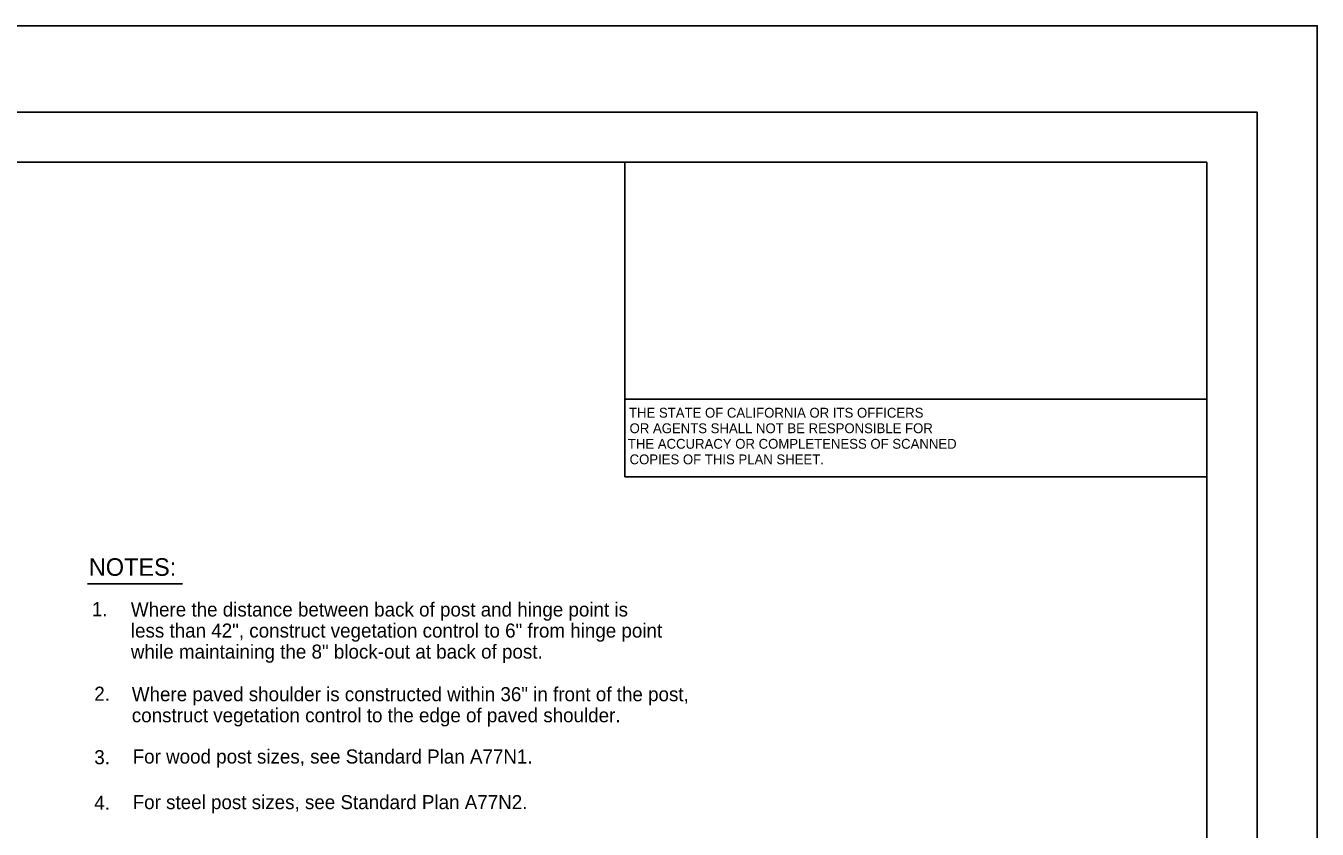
# Model space of a CAD drawing. Extents: x -893 to 867, y -474 to 712.
# Drawn here: x 223 to 867, y 311 to 712 of the extents above; entities that cross this region are included whole.
import ezdxf

# ---------------------------------------------------------------- set-up
doc = ezdxf.new("R2010")
doc.units = 0
for name, color, linetype in [('10 Sheet Format', 7, 'Continuous'), ('57 Undefined', 7, 'Continuous'), ('60 Nongeo Data', 7, 'Continuous')]:
    doc.layers.add(name, color=color, linetype=linetype)

msp = doc.modelspace()

# ---------------------------------------------------------------- linework, layer by layer
at = {"layer": '10 Sheet Format'}
for p, q in [((-813.45, 643.96), (811.55, 643.96)), ((521.56, 487.06), (521.56, 643.96)), ((811.55, -406.04), (811.55, 643.96)), ((811.55, -406.04), (811.55, 643.96)), ((811.55, 525.89), (521.56, 525.89)), ((811.55, 487.06), (521.56, 487.06))]:
    msp.add_line(p, q, dxfattribs=at)
for points in [[(-893.45, -474.04), (866.55, -474.04), (866.55, 711.96), (-893.45, 711.96)], [(-863.43, 668.96), (836.57, 668.96), (836.57, -431.04), (-863.43, -431.04)], [(-863.43, 668.96), (836.57, 668.96), (836.57, -431.04), (-863.43, -431.04)]]:
    msp.add_lwpolyline(points, close=True, dxfattribs=at)
at = {"layer": '57 Undefined'}
msp.add_line((253.81, 433.72), (301.15, 433.72), dxfattribs=at)
at = {"layer": '60 Nongeo Data'}
msp.add_line((811.55, 643.96), (811.55, 643.96), dxfattribs=at)

# ---------------------------------------------------------------- texts
at = {"layer": '10 Sheet Format'}
for s, p in [('THE STATE OF CALIFORNIA OR ITS OFFICERS', (523.65, 516.64)), ('OR AGENTS SHALL NOT BE RESPONSIBLE FOR', (523.93, 508.89)), ('THE ACCURACY OR COMPLETENESS OF SCANNED', (523.07, 501.14)), ('COPIES OF THIS PLAN SHEET.', (523.93, 493.39))]:
    msp.add_text(s, height=4.9, dxfattribs=at).set_placement(p)
at = {"layer": '57 Undefined'}
for s, height, p in [('NOTES:', 8.75, (254.49, 437.8)), ('Where the distance between back of post and hinge point is', 7, (275.44, 417.51)), ('1.', 7, (256, 417.66)), ('less than 42", construct vegetation control to 6" from hinge point', 7, (275.44, 407.01)), ('while maintaining the 8" block-out at back of post.', 7, (275.44, 396.51)), ('2.', 7, (257.21, 375.53)), ('Where paved shoulder is constructed within 36" in front of the post,', 7, (275.91, 375.29)), ('construct vegetation control to the edge of paved shoulder.', 7, (275.91, 364.79)), ('3.', 7, (257.21, 343.87)), ('For wood post sizes, see Standard Plan A77N1.', 7, (276.34, 344.22)), ('4.', 7, (257.21, 321.17)), ('For steel post sizes, see Standard Plan A77N2.', 7, (276.34, 321.48))]:
    msp.add_text(s, height=height, dxfattribs=at).set_placement(p)

doc.saveas('drawing.dxf')
